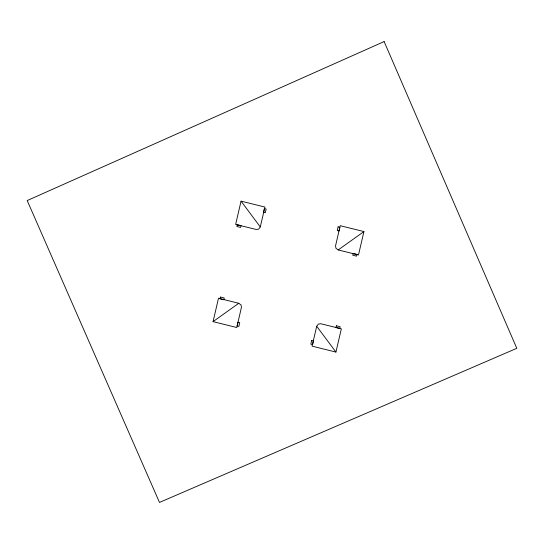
<?xml version="1.0" encoding="UTF-8"?>
<svg xmlns="http://www.w3.org/2000/svg" width="544" height="544" viewBox="0 0 544 544"><rect width="100%" height="100%" fill="white"/><g stroke="black" fill="none" stroke-linecap="round" stroke-linejoin="round"><path stroke-width="0.82" d="M213.058 321.64L218.498 298.234L238.768 303.28L241.033 304.932L241.441 307.333L236.783 327.515L213.058 321.64L238.768 303.28M241.053 201.144L235.647 224.407L256.224 229.473L258.652 229.126L260.284 226.93L264.921 207.053L241.053 201.144L260.284 226.93M316.703 326.284L312.066 346.154L335.934 352.07L341.34 328.807L320.756 323.741L318.335 324.081L316.703 326.284L335.934 352.07M363.929 231.567L358.489 254.98L338.218 249.934L335.954 248.282L335.546 245.874L340.204 225.692L363.929 231.567L338.218 249.934M220.463 297.065L220.055 298.826L223.808 299.751L224.216 297.996L220.463 297.065M237.272 224.747L236.864 226.501L240.618 227.433L241.026 225.672L237.272 224.747M237.939 322.245L237.089 325.924L238.877 326.366L239.734 322.687L237.939 322.245M264.364 208.576L263.507 212.255L265.295 212.697L266.152 209.018L264.364 208.576M311.692 340.51L310.835 344.196L312.623 344.638L313.48 340.959L311.692 340.51M338.11 226.841L337.253 230.527L339.048 230.969L339.898 227.29L338.11 226.841M336.369 325.781L335.961 327.536L339.714 328.467L340.122 326.713L336.369 325.781M353.178 253.456L352.77 255.218L356.524 256.142L356.932 254.388L353.178 253.456M384.132 41.575L27.2 200.559L159.487 502.425L516.8 348.316L384.132 41.575"/></g></svg>
